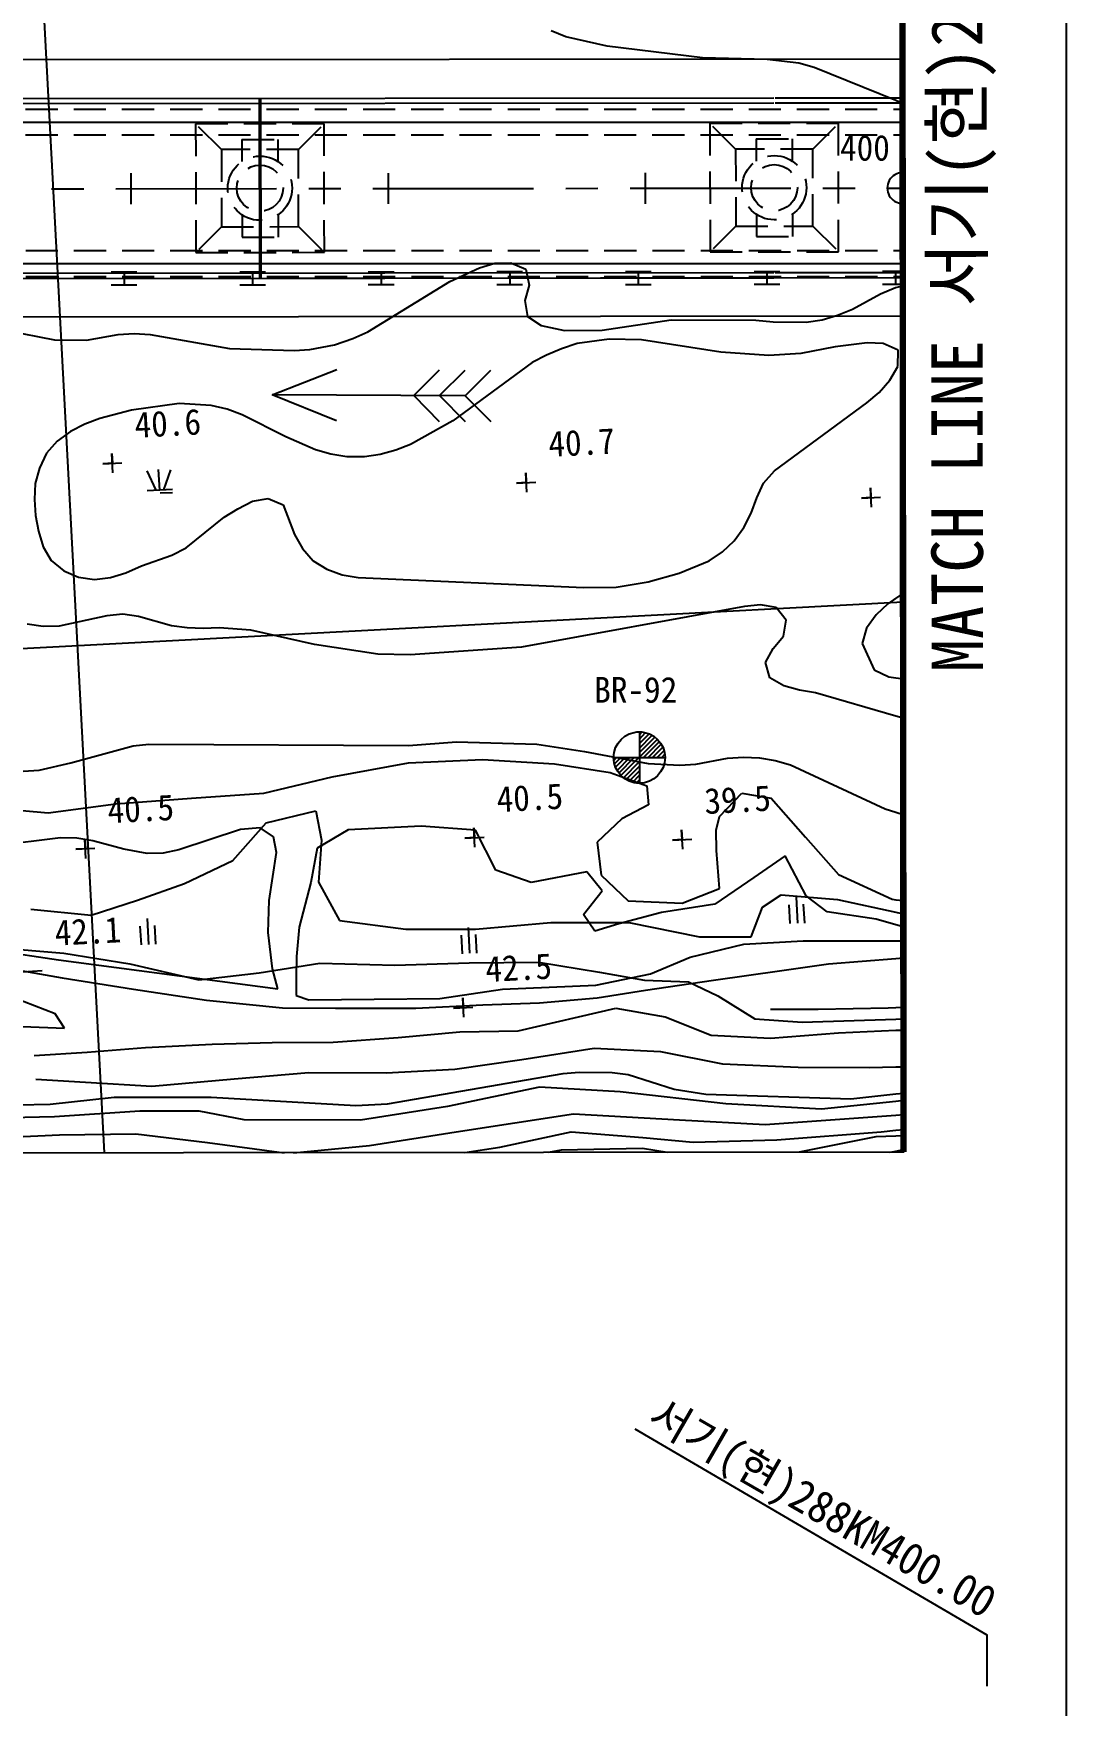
# Model space of a CAD drawing. Header units: millimetres. Extents: x 2406 to 3202, y 1103 to 1810.
# Drawn here: x 3121.5 to 3201.9, y 1363.4 to 1493.4 of the extents above; entities that cross this region are included whole.
import ezdxf
from ezdxf.enums import TextEntityAlignment as Align
from ezdxf.xclip import XClip

# ---------------------------------------------------------------- set-up
doc = ezdxf.new("R2010")
doc.units = ezdxf.units.MM
doc.header["$LTSCALE"] = 10
doc.header["$MEASUREMENT"] = 0
doc.header["$XCLIPFRAME"] = 2
for name, pattern in [('A-CENTR01', [2, 1.25, -0.25, 0.25, -0.25]), ('CENTER', [2, 1.25, -0.25, 0.25, -0.25]), ('DASHED2', [0.375, 0.25, -0.125]), ('HIDDEN', [0.375, 0.25, -0.125])]:
    doc.linetypes.add(name, pattern=pattern)
for name, color, linetype in [('TN-MACL', 6, 'A-CENTR01'), ('TZ-BASE', 253, 'Continuous'), ('TZ-CABL', 4, 'Continuous'), ('TZ-LEAL', 1, 'Continuous'), ('TZ-LEAT', 3, 'Continuous')]:
    doc.layers.add(name, color=color, linetype=linetype)
doc.layers.add('TX-PAPR', color=2, linetype='Continuous', plot=False)
doc.styles.add('GUL', font='GulimChe.ttf')
doc.styles.get("Standard").update_dxf_attribs({"font": 'GulimChe.ttf'})
doc.linetypes.add('ZIGZAG', pattern='A,0.0001,-0.2,[131,ltypeshp.shx,S=0.2,R=0,X=-0.2,Y=0],-0.4,[131,ltypeshp.shx,S=0.2,R=180,X=0.2,Y=0],-0.2', length=0.8001)

# ---------------------------------------------------------------- blocks, each defined once
blk = doc.blocks.new('JD-DXFDH7DHF')
at = {"layer": 'TZ-BASE'}
for p, q in [((626.37, 142.64), (644.96, -207.22)), ((673.8, 12.4, 47.06), (672.65, 12.86, 47.06)), ((677.01, 11.68, 47.06), (673.8, 12.4, 47.06)), ((-0.01, 10.04), (699.99, 10.7)), ((684.43, 10.77, 47.06), (677.01, 11.68, 47.06)), ((689.46, 10.65, 47.06), (684.43, 10.77, 47.06)), ((691.93, 10.35, 47.06), (689.46, 10.65, 47.06)), ((693.12, 10.01, 47.06), (691.93, 10.35, 47.06)), ((699.47, 7.44, 47.06), (693.12, 10.01, 47.06)), ((610.08, 7.59), (689.98, 7.66)), ((610.08, 7.19), (689.98, 7.26)), ((649.96, 7.63), (649.97, -6.37)), ((650.06, 7.63), (650.07, -6.37)), ((690.08, 7.66), (699.99, 7.67)), ((690.08, 7.26), (699.99, 7.27)), ((699.99, 7.23, 39.99), (699.47, 7.44, 39.99)), ((640, -0.61), (640, 1.79)), ((660, -0.59), (660, 1.81)), ((680, -0.58), (680, 1.82)), ((668.29, -5.21, 47.06), (669.53, -5.17, 47.06)), ((669.53, -5.17, 47.06), (670.68, -5.68, 47.06)), ((129.44, -6.85), (700.01, -6.33)), ((610.09, -6.01), (689.99, -5.94)), ((610.09, -6.41), (689.99, -6.34)), ((638.44, -5.89), (640.44, -5.88)), ((639.44, -5.89), (639.44, -6.89)), ((648.44, -5.88), (650.44, -5.88)), ((649.44, -5.88), (649.44, -6.88)), ((658.44, -5.87), (660.44, -5.87)), ((659.44, -5.87), (659.44, -6.87)), ((664.78, -6.63, 47.06), (667.09, -5.57, 47.06)), ((667.09, -5.57, 47.06), (668.29, -5.21, 47.06)), ((668.44, -5.86), (670.44, -5.86)), ((669.44, -5.86), (669.44, -6.86)), ((670.68, -5.68, 47.06), (670.96, -6.92, 47.06)), ((678.44, -5.85), (680.44, -5.85)), ((679.44, -5.85), (679.44, -6.85)), ((688.44, -5.84), (690.44, -5.84)), ((689.44, -5.84), (689.44, -6.84)), ((690.09, -5.94), (700.01, -5.93)), ((698.44, -5.83), (700.01, -5.83)), ((699.44, -5.83), (699.44, -6.83)), ((638.44, -6.89), (640.44, -6.88)), ((648.44, -6.88), (650.44, -6.88)), ((658.4, -10.54, 47.06), (664.78, -6.63, 47.06)), ((658.44, -6.87), (660.44, -6.87)), ((668.44, -6.86), (670.44, -6.86)), ((670.96, -6.92, 47.06), (670.62, -8.11, 47.06)), ((678.44, -6.85), (680.44, -6.85)), ((688.44, -6.84), (690.44, -6.84)), ((696.09, -8.77, 47.06), (698.28, -7.59, 47.06)), ((698.28, -7.59, 47.06), (699.44, -7.1, 47.06)), ((698.44, -6.83), (700.01, -6.83)), ((699.44, -7.1, 47.06), (699.47, -7.09, 47.06)), ((699.47, -7.09, 39.99), (700.01, -6.97, 39.99)), ((670.62, -8.11, 47.06), (670.82, -9.35, 47.06)), ((694.93, -9.25, 47.06), (696.09, -8.77, 47.06)), ((0.01, -9.96), (700.01, -9.3)), ((670.82, -9.35, 47.06), (671.89, -10.05, 47.06)), ((671.89, -10.05, 47.06), (673.7, -10.44, 47.06)), ((676.62, -10.41, 47.06), (681.99, -9.62, 47.06)), ((681.99, -9.62, 47.06), (688.58, -9.63, 47.06)), ((688.58, -9.63, 47.06), (689.94, -9.76, 47.06)), ((689.94, -9.76, 47.06), (692.5, -9.78, 47.06)), ((692.5, -9.78, 47.06), (693.74, -9.62, 47.06)), ((693.74, -9.62, 47.06), (694.93, -9.25, 47.06)), ((630.33, -10.45, 47.06), (634.03, -11.17, 47.06)), ((634.03, -11.17, 47.06), (636.51, -11.19, 47.06)), ((636.51, -11.19, 47.06), (638.98, -10.75, 47.06)), ((638.98, -10.75, 47.06), (640.22, -10.67, 47.06)), ((640.22, -10.67, 47.06), (641.46, -10.76, 47.06)), ((641.46, -10.76, 47.06), (647.63, -11.84, 47.06)), ((653.9, -11.92, 47.06), (655.8, -11.56, 47.06)), ((655.8, -11.56, 47.06), (657.24, -11.07, 47.06)), ((657.24, -11.07, 47.06), (658.4, -10.54, 47.06)), ((674.68, -11.46, 47.06), (673.47, -11.87, 47.06)), ((673.7, -10.44, 47.06), (676.62, -10.41, 47.06)), ((677.16, -11.11, 47.06), (674.68, -11.46, 47.06)), ((679.68, -11.17, 47.06), (677.16, -11.11, 47.06)), ((685.87, -12.12, 47.06), (679.68, -11.17, 47.06)), ((697.24, -11.41, 47.06), (694.76, -11.72, 47.06)), ((698.48, -11.46, 47.06), (697.24, -11.41, 47.06)), ((699.64, -11.96, 47.06), (698.48, -11.46, 47.06)), ((647.63, -11.84, 47.06), (652.66, -11.99, 47.06)), ((652.66, -11.99, 47.06), (653.9, -11.92, 47.06)), ((671.19, -12.93, 47.06), (665.01, -17.47, 47.06)), ((672.31, -12.36, 47.06), (671.19, -12.93, 47.06)), ((673.47, -11.87, 47.06), (672.31, -12.36, 47.06)), ((689.59, -12.39, 47.06), (685.87, -12.12, 47.06)), ((692.07, -12.24, 47.06), (689.59, -12.39, 47.06)), ((694.76, -11.72, 47.06), (692.07, -12.24, 47.06)), ((699.63, -13.24, 47.06), (699.64, -11.96, 47.06)), ((650.97, -15.45), (655.98, -13.48)), ((661.97, -15.5), (663.98, -13.51)), ((663.97, -15.51), (665.98, -13.52)), ((665.97, -15.52), (667.98, -13.53)), ((699, -14.31, 47.06), (699.63, -13.24, 47.06)), ((665.97, -15.52), (650.97, -15.45)), ((655.96, -17.48), (650.97, -15.45)), ((661.97, -15.5), (663.96, -17.51)), ((663.97, -15.51), (665.96, -17.52)), ((665.97, -15.52), (667.96, -17.53)), ((697.21, -16.08, 47.06), (698.17, -15.26, 47.06)), ((698.17, -15.26, 47.06), (699, -14.31, 47.06)), ((640.01, -16.65, 47.06), (637.56, -17.29, 47.06)), ((643.73, -16.13, 47.06), (640.01, -16.65, 47.06)), ((646.21, -16.27, 47.06), (643.73, -16.13, 47.06)), ((647.45, -16.57, 47.06), (646.21, -16.27, 47.06)), ((648.64, -16.99, 47.06), (647.45, -16.57, 47.06)), ((690.03, -21.36, 47.06), (697.21, -16.08, 47.06)), ((636.4, -17.74, 47.06), (635.28, -18.31, 47.06)), ((637.56, -17.29, 47.06), (636.4, -17.74, 47.06)), ((652.02, -18.71, 47.06), (648.64, -16.99, 47.06)), ((665.01, -17.47, 47.06), (661.73, -19.31, 47.06)), ((634.24, -19.05, 47.06), (633.41, -19.99, 47.06)), ((635.28, -18.31, 47.06), (634.24, -19.05, 47.06)), ((654.33, -19.72, 47.06), (652.02, -18.71, 47.06)), ((661.73, -19.31, 47.06), (660.57, -19.76, 47.06)), ((633.41, -19.99, 47.06), (632.87, -21.14, 47.06)), ((637.78, -20.81, 47.7), (639.28, -20.73, 47.7)), ((638.53, -20.77, 47.7), (637.78, -20.81, 47.7)), ((638.57, -21.52, 47.7), (638.49, -20.02, 47.7)), ((638.49, -20.02, 47.7), (638.53, -20.77, 47.7)), ((655.52, -20.06, 47.06), (654.33, -19.72, 47.06)), ((656.76, -20.27, 47.06), (655.52, -20.06, 47.06)), ((658.13, -20.28, 47.06), (656.76, -20.27, 47.06)), ((659.37, -20.08, 47.06), (658.13, -20.28, 47.06)), ((660.57, -19.76, 47.06), (659.37, -20.08, 47.06)), ((632.87, -21.14, 47.06), (632.53, -22.34, 47.06)), ((641.22, -21.36, 47.84), (641.91, -22.86, 47.84)), ((642.23, -22.85, 47.84), (642.12, -21.25, 47.84)), ((642.54, -22.83, 47.84), (643.07, -21.28, 47.84)), ((670.76, -23.01, 47.74), (670.68, -21.52, 47.74)), ((670.68, -21.52, 47.74), (670.72, -22.27, 47.74)), ((689.19, -22.31, 47.06), (690.03, -21.36, 47.06)), ((632.53, -22.34, 47.06), (632.48, -23.58, 47.06)), ((641.23, -22.9, 47.84), (643.22, -22.79, 47.84)), ((642.24, -23.07, 47.84), (643.21, -23.04, 47.84)), ((669.97, -22.31, 47.74), (671.47, -22.23, 47.74)), ((670.72, -22.27, 47.74), (669.97, -22.31, 47.74)), ((688.65, -23.46, 47.06), (689.19, -22.31, 47.06)), ((696.79, -23.48, 46.63), (698.28, -23.4, 46.63)), ((697.57, -24.19, 46.63), (697.5, -22.69, 46.63)), ((697.5, -22.69, 46.63), (697.53, -23.44, 46.63)), ((632.48, -23.58, 47.06), (632.55, -24.82, 47.06)), ((647.22, -24.96, 47.06), (648.3, -24.31, 47.06)), ((648.3, -24.31, 47.06), (649.42, -23.73, 47.06)), ((649.42, -23.73, 47.06), (650.66, -23.5, 47.06)), ((650.66, -23.5, 47.06), (651.82, -24, 47.06)), ((651.82, -24, 47.06), (652.71, -26.32, 47.06)), ((687.64, -25.77, 47.06), (688.23, -24.66, 47.06)), ((688.23, -24.66, 47.06), (688.65, -23.46, 47.06)), ((697.53, -23.44, 46.63), (696.79, -23.48, 46.63)), ((632.55, -24.82, 47.06), (632.79, -26.06, 47.06)), ((644.27, -27.34, 47.06), (647.22, -24.96, 47.06)), ((686.89, -26.8, 47.06), (687.64, -25.77, 47.06)), ((632.79, -26.06, 47.06), (633.16, -27.26, 47.06)), ((633.16, -27.26, 47.06), (633.77, -28.34, 47.06)), ((652.71, -26.32, 47.06), (653.32, -27.4, 47.06)), ((685.98, -27.66, 47.06), (686.89, -26.8, 47.06)), ((633.77, -28.34, 47.06), (634.76, -29.13, 47.06)), ((640.79, -28.76, 47.06), (643.15, -27.91, 47.06)), ((643.15, -27.91, 47.06), (644.27, -27.34, 47.06)), ((653.32, -27.4, 47.06), (654.15, -28.35, 47.06)), ((654.15, -28.35, 47.06), (655.22, -29.02, 47.06)), ((682.62, -29.33, 47.06), (684.94, -28.35, 47.06)), ((684.94, -28.35, 47.06), (685.98, -27.66, 47.06)), ((634.76, -29.13, 47.06), (635.91, -29.64, 47.06)), ((635.91, -29.64, 47.06), (637.15, -29.81, 47.06)), ((637.15, -29.81, 47.06), (638.39, -29.65, 47.06)), ((638.39, -29.65, 47.06), (639.59, -29.29, 47.06)), ((639.59, -29.29, 47.06), (640.79, -28.76, 47.06)), ((655.22, -29.02, 47.06), (656.41, -29.44, 47.06)), ((656.41, -29.44, 47.06), (657.65, -29.66, 47.06)), ((657.65, -29.66, 47.06), (675.21, -30.44, 47.06)), ((680.21, -29.98, 47.06), (682.62, -29.33, 47.06)), ((675.21, -30.44, 47.06), (677.73, -30.41, 47.06)), ((677.73, -30.41, 47.06), (680.21, -29.98, 47.06)), ((700.03, -30.87, 39.99), (698.84, -31.71, 39.99)), ((700.03, -31.57), (257.59, -55.08)), ((639.34, -32.52, 47.06), (638.1, -32.63, 47.06)), ((640.57, -32.69, 47.06), (639.34, -32.52, 47.06)), ((687.7, -31.92, 47.06), (670.36, -35.07, 47.06)), ((688.94, -31.77, 47.06), (687.7, -31.92, 47.06)), ((690.17, -31.98, 47.06), (688.94, -31.77, 47.06)), ((690.95, -32.97, 47.06), (690.17, -31.98, 47.06)), ((698.84, -31.71, 39.99), (697.93, -32.57, 39.99)), ((698.84, -31.71, 47.06), (697.93, -32.57, 47.06)), ((699.47, -31.27, 47.06), (698.84, -31.71, 47.06)), ((633.15, -33.47, 47.06), (631.91, -33.29, 47.06)), ((634.39, -33.43, 47.06), (633.15, -33.47, 47.06)), ((638.1, -32.63, 47.06), (634.39, -33.43, 47.06)), ((643.13, -33.41, 47.06), (640.57, -32.69, 47.06)), ((644.36, -33.58, 47.06), (643.13, -33.41, 47.06)), ((645.6, -33.63, 47.06), (644.36, -33.58, 47.06)), ((646.83, -33.56, 47.06), (645.6, -33.63, 47.06)), ((649.31, -33.74, 47.06), (646.83, -33.56, 47.06)), ((654.25, -34.88, 47.06), (649.31, -33.74, 47.06)), ((690.73, -34.21, 47.06), (690.95, -32.97, 47.06)), ((697.18, -33.6, 39.99), (696.84, -34.8, 39.99)), ((697.18, -33.6, 47.06), (696.84, -34.8, 47.06)), ((697.93, -32.57, 39.99), (697.18, -33.6, 39.99)), ((697.93, -32.57, 47.06), (697.18, -33.6, 47.06)), ((659.19, -35.61, 47.06), (654.25, -34.88, 47.06)), ((670.36, -35.07, 47.06), (661.7, -35.67, 47.06)), ((689.94, -35.19, 47.06), (690.73, -34.21, 47.06)), ((696.84, -34.8, 39.99), (697.78, -36.83, 39.99)), ((696.84, -34.8, 47.06), (697.78, -36.83, 47.06)), ((661.7, -35.67, 47.06), (659.19, -35.61, 47.06)), ((689.32, -36.26, 47.06), (689.94, -35.19, 47.06)), ((689.68, -37.46, 47.06), (689.32, -36.26, 47.06)), ((690.75, -38.08, 47.06), (689.68, -37.46, 47.06)), ((697.78, -36.83, 39.99), (698.93, -37.37, 39.99)), ((697.78, -36.83, 47.06), (698.93, -37.37, 47.06)), ((698.93, -37.37, 39.99), (700.03, -37.53, 39.99)), ((698.93, -37.37, 47.06), (699.47, -37.45, 47.06)), ((691.98, -38.42, 47.06), (690.75, -38.08, 47.06)), ((693.22, -38.64, 47.06), (691.98, -38.42, 47.06)), ((699.47, -40.45, 47.06), (693.22, -38.64, 47.06)), ((700.04, -40.61, 39.99), (699.47, -40.45, 39.99)), ((635.31, -44.08, 47.06), (640.14, -42.75, 47.06)), ((640.14, -42.75, 47.06), (641.38, -42.63, 47.06)), ((641.38, -42.63, 47.06), (661.57, -42.72, 47.06)), ((661.57, -42.72, 47.06), (665.29, -42.45, 47.06)), ((665.29, -42.45, 47.06), (671.55, -42.62, 47.06)), ((671.55, -42.62, 47.06), (675.26, -43.18, 47.06)), ((679.52, -41.66), (679.52, -45.66)), ((679.52, -41.66), (679.52, -45.66)), ((679.52, -41.86), (679.71, -41.67)), ((679.52, -42.22), (680.01, -41.72)), ((679.52, -42.57), (680.28, -41.81)), ((679.52, -42.92), (680.51, -41.93)), ((679.52, -43.28), (680.73, -42.07)), ((679.52, -43.63), (680.92, -42.23)), ((679.84, -43.66), (681.08, -42.42)), ((680.2, -43.66), (681.23, -42.62)), ((680.55, -43.66), (681.35, -42.86)), ((632.83, -44.64, 47.06), (635.31, -44.08, 47.06)), ((655.64, -45.15, 47.06), (661.56, -44.07, 47.06)), ((661.56, -44.07, 47.06), (667.31, -43.82, 47.06)), ((667.31, -43.82, 47.06), (672.93, -44.14, 47.06)), ((672.93, -44.14, 47.06), (677.26, -44.83, 47.06)), ((675.26, -43.18, 47.06), (680.2, -44.12, 47.06)), ((677.52, -43.66), (681.52, -43.66)), ((677.53, -43.86), (677.72, -43.66)), ((677.58, -44.16), (678.07, -43.66)), ((677.67, -44.42), (678.43, -43.66)), ((677.79, -44.66), (678.78, -43.66)), ((677.93, -44.87), (679.13, -43.66)), ((678.09, -45.06), (679.49, -43.66)), ((678.28, -45.23), (679.52, -43.98)), ((680.2, -44.12, 47.06), (682.67, -44.26, 47.06)), ((680.9, -43.66), (681.44, -43.12)), ((681.26, -43.66), (681.5, -43.41)), ((682.67, -44.26, 47.06), (683.91, -44.18, 47.06)), ((683.91, -44.18, 47.06), (686.38, -43.7, 47.06)), ((686.38, -43.7, 47.06), (687.62, -43.63, 47.06)), ((687.62, -43.63, 47.06), (688.86, -43.68, 47.06)), ((688.86, -43.68, 47.06), (690.09, -43.89, 47.06)), ((690.09, -43.89, 47.06), (691.29, -44.23, 47.06)), ((630.36, -44.79, 47.06), (632.83, -44.64, 47.06)), ((650.3, -46.43, 47.06), (655.64, -45.15, 47.06)), ((677.26, -44.83, 47.06), (680.11, -45.85, 47.06)), ((678.49, -45.37), (679.52, -44.34)), ((678.72, -45.49), (679.52, -44.69)), ((678.98, -45.59), (679.52, -45.04)), ((679.27, -45.65), (679.52, -45.4)), ((691.29, -44.23, 47.06), (698.64, -47.66, 47.06)), ((638.81, -47.26, 47.06), (644.68, -46.81, 47.06)), ((644.68, -46.81, 47.06), (650.3, -46.43, 47.06)), ((680.11, -45.85, 47.06), (680.22, -47.33, 47.06)), ((685.75, -48.24, 47.06), (687.5, -46.43, 47.06)), ((687.5, -46.43, 47.06), (689.77, -46.82, 47.06)), ((689.77, -46.82, 47.06), (692.44, -49.85, 47.06)), ((627.81, -47.44, 47.06), (633.55, -47.97, 47.06)), ((633.55, -47.97, 47.06), (638.81, -47.26, 47.06)), ((650.5, -48.75, 48.05), (654.35, -47.82, 48.05)), ((654.35, -47.82, 48.05), (654.79, -50.1, 48.05)), ((680.22, -47.33, 47.06), (678.15, -48.44, 47.06)), ((698.64, -47.66, 47.06), (699.47, -47.91, 47.06)), ((699.47, -47.91, 39.99), (700.04, -48.09, 39.99)), ((648.51, -49.27, 49.06), (643.71, -50.85, 49.06)), ((647.91, -51.67, 48.05), (650.5, -48.75, 48.05)), ((650.03, -49.12, 49.06), (648.51, -49.27, 49.06)), ((651.06, -49.82, 49.06), (650.03, -49.12, 49.06)), ((656.87, -49.28, 48.06), (654.47, -50.71, 48.06)), ((662.56, -48.99, 48.06), (656.87, -49.28, 48.06)), ((666.77, -49.31, 48.06), (662.56, -48.99, 48.06)), ((666.73, -50.64, 47.54), (666.65, -49.14, 47.54)), ((666.65, -49.14, 47.54), (666.69, -49.89, 47.54)), ((668.36, -52.41, 48.06), (666.77, -49.31, 48.06)), ((678.15, -48.44, 47.06), (676.24, -50.24, 47.06)), ((682.89, -50.79, 46.52), (682.81, -49.29, 46.52)), ((682.81, -49.29, 46.52), (682.85, -50.04, 46.52)), ((685.5, -49.31, 47.06), (685.75, -48.24, 47.06)), ((685.53, -50.88, 47.06), (685.5, -49.31, 47.06)), ((634.49, -49.92, 49.06), (626.61, -50.86, 49.06)), ((635.76, -49.93, 49.06), (634.49, -49.92, 49.06)), ((635.68, -50.8, 47.54), (637.18, -50.72, 47.54)), ((637, -50.15, 49.06), (635.76, -49.93, 49.06)), ((636.47, -51.51, 47.54), (636.39, -50.01, 47.54)), ((636.39, -50.01, 47.54), (636.43, -50.76, 47.54)), ((639.43, -50.78, 49.06), (637, -50.15, 49.06)), ((651.3, -51.06, 49.06), (651.06, -49.82, 49.06)), ((654.47, -50.71, 48.06), (653.96, -53.39, 48.06)), ((654.79, -50.1, 48.05), (654.56, -53.36, 48.05)), ((665.94, -49.93, 47.54), (667.44, -49.85, 47.54)), ((666.69, -49.89, 47.54), (665.94, -49.93, 47.54)), ((676.24, -50.24, 47.06), (676.55, -52.81, 47.06)), ((682.1, -50.08, 46.52), (683.6, -50, 46.52)), ((682.85, -50.04, 46.52), (682.1, -50.08, 46.52)), ((692.44, -49.85, 47.06), (695.02, -52.77, 47.06)), ((636.43, -50.76, 47.54), (635.68, -50.8, 47.54)), ((641.24, -51.12, 49.06), (639.43, -50.78, 49.06)), ((642.48, -51.09, 49.06), (641.24, -51.12, 49.06)), ((643.71, -50.85, 49.06), (642.48, -51.09, 49.06)), ((644.14, -53.46, 48.05), (647.91, -51.67, 48.05)), ((650.74, -54.77, 49.06), (651.3, -51.06, 49.06)), ((685.76, -53.86, 47.06), (685.53, -50.88, 47.06)), ((690.87, -51.32, 48.06), (688.43, -52.99, 48.06)), ((692.5, -54.42, 48.06), (690.87, -51.32, 48.06)), ((671.11, -53.38, 48.06), (668.36, -52.41, 48.06)), ((675.44, -52.54, 48.06), (671.11, -53.38, 48.06)), ((676.63, -54.03, 48.06), (675.44, -52.54, 48.06)), ((676.55, -52.81, 47.06), (678.64, -54.81, 47.06)), ((688.43, -52.99, 48.06), (685.4, -55.08, 48.06)), ((695.02, -52.77, 47.06), (699.19, -54.69, 47.06)), ((640.49, -54.76, 48.05), (644.14, -53.46, 48.05)), ((653.96, -53.39, 48.06), (653.07, -56.85, 48.06)), ((654.56, -53.36, 48.05), (656.19, -56.35, 48.05)), ((675.18, -55.88, 48.06), (676.63, -54.03, 48.06)), ((682.86, -55, 47.06), (685.76, -53.86, 47.06)), ((689.1, -55.29, 48.05), (690.55, -54.35, 48.05)), ((690.55, -54.35, 48.05), (694.93, -54.71, 48.05)), ((691.71, -54.53, 48.85), (691.81, -56.54, 48.85)), ((694.14, -55.67, 48.06), (692.5, -54.42, 48.06)), ((632.18, -55.45, 48.05), (636.89, -55.93, 48.05)), ((636.89, -55.93, 48.05), (640.49, -54.76, 48.05)), ((650.64, -57.28, 49.06), (650.74, -54.77, 49.06)), ((676.07, -57.16, 48.06), (675.18, -55.88, 48.06)), ((681.24, -55.71, 48.06), (677.93, -56.59, 48.06)), ((678.64, -54.81, 47.06), (682.86, -55, 47.06)), ((685.4, -55.08, 48.06), (681.24, -55.71, 48.06)), ((688.21, -57.6, 48.05), (689.1, -55.29, 48.05)), ((691.15, -55.13, 48.85), (691.23, -56.57, 48.85)), ((692.38, -56.54, 48.85), (692.3, -55.07, 48.85)), ((697.93, -56.23, 48.06), (694.14, -55.67, 48.06)), ((694.93, -54.71, 48.05), (699.47, -55.69, 48.05)), ((699.19, -54.69, 47.06), (699.47, -54.73, 47.06)), ((699.47, -54.73, 40), (700.05, -54.79, 40)), ((699.47, -55.69, 40.99), (700.05, -55.82, 40.99)), ((616.51, -56.77, 49.06), (634.34, -59.4, 49.06)), ((640.68, -56.78, 48.87), (640.76, -58.23, 48.87)), ((641.24, -56.19, 48.87), (641.34, -58.2, 48.87)), ((641.91, -58.19, 48.87), (641.83, -56.72, 48.87)), ((653.07, -56.85, 48.06), (652.85, -59.15, 48.06)), ((656.19, -56.35, 48.05), (661.35, -57, 48.05)), ((661.35, -57, 48.05), (666.77, -57, 48.05)), ((666.21, -56.88, 48.89), (666.32, -58.89, 48.89)), ((666.77, -57, 48.05), (672.64, -56.5, 48.05)), ((672.64, -56.5, 48.05), (678.71, -56.5, 48.05)), ((677.93, -56.59, 48.06), (676.07, -57.16, 48.06)), ((678.71, -56.5, 48.05), (684.2, -57.61, 48.05)), ((699.47, -56.67, 48.06), (697.93, -56.23, 48.06)), ((700.05, -56.84, 41), (699.47, -56.67, 41)), ((628.53, -58.36, 49.07), (634.76, -58.89, 49.07)), ((650.99, -60.09, 49.06), (650.64, -57.28, 49.06)), ((665.66, -57.48, 48.89), (665.73, -58.92, 48.89)), ((666.89, -58.89, 48.89), (666.81, -57.42, 48.89)), ((683.48, -59.19, 48.06), (687.65, -58.18, 48.06)), ((684.2, -57.61, 48.05), (688.21, -57.6, 48.05)), ((687.65, -58.18, 48.06), (692.27, -57.92, 48.06)), ((692.27, -57.92, 48.06), (696.81, -57.91, 48.06)), ((696.81, -57.91, 48.06), (699.47, -57.93, 48.06)), ((699.47, -57.93, 41), (700.05, -57.93, 41)), ((699.47, -57.93, 41), (700.05, -57.93, 41)), ((628.65, -59.74, 48.87), (634.62, -60.81, 48.87)), ((634.34, -59.4, 49.06), (651.39, -61.66, 49.06)), ((634.76, -58.89, 49.07), (639.88, -59.71, 49.07)), ((639.88, -59.71, 49.07), (645.25, -60.95, 49.07)), ((649.96, -60.4, 49.07), (654.68, -59.65, 49.07)), ((652.85, -59.15, 48.06), (652.84, -60.64, 48.06)), ((654.68, -59.65, 49.07), (660.51, -59.81, 49.07)), ((660.51, -59.81, 49.07), (666.29, -59.64, 49.07)), ((666.29, -59.64, 49.07), (671.67, -59.59, 49.07)), ((671.67, -59.59, 49.07), (676.42, -60.37, 49.07)), ((680.38, -60.48, 48.06), (683.48, -59.19, 48.06)), ((690.61, -60.22, 48.87), (694.24, -59.71, 48.87)), ((694.24, -59.71, 48.87), (699.47, -59.29, 48.87)), ((699.47, -59.29, 41.8), (700.05, -59.25, 41.8)), ((631.57, -60.32, 49.17), (633.06, -60.24, 49.17)), ((634.62, -60.81, 48.87), (640.18, -61.67, 48.87)), ((645.25, -60.95, 49.07), (649.96, -60.4, 49.07)), ((651.39, -61.66, 49.06), (650.99, -60.09, 49.06)), ((652.84, -60.64, 48.06), (652.83, -62.16, 48.06)), ((676.13, -61.36, 48.06), (680.38, -60.48, 48.06)), ((676.42, -60.37, 49.07), (679.92, -60.97, 49.07)), ((679.92, -60.97, 49.07), (683.35, -61.12, 49.07)), ((680, -61.76, 48.87), (685.28, -60.97, 48.87)), ((683.35, -61.12, 49.07), (685.62, -62.21, 49.07)), ((685.28, -60.97, 48.87), (690.61, -60.22, 48.87)), ((634.07, -63.6, 49.07), (630.07, -62.04, 49.07)), ((640.18, -61.67, 48.87), (645.86, -62.53, 48.87)), ((652.83, -62.16, 48.06), (653.82, -62.5, 48.06)), ((658.89, -62.45, 48.06), (664, -62.4, 48.06)), ((664, -62.4, 48.06), (668.87, -61.69, 48.06)), ((665.86, -63.86, 49.56), (665.78, -62.36, 49.56)), ((665.78, -62.36, 49.56), (665.82, -63.11, 49.56)), ((668.87, -61.69, 48.06), (676.13, -61.36, 48.06)), ((671.75, -62.74, 48.87), (676.25, -62.35, 48.87)), ((676.25, -62.35, 48.87), (680, -61.76, 48.87)), ((685.62, -62.21, 49.07), (688.51, -63.99, 49.07)), ((634.81, -64.72, 49.07), (634.07, -63.6, 49.07)), ((645.86, -62.53, 48.87), (651.76, -63.14, 48.87)), ((651.76, -63.14, 48.87), (655.88, -63.17, 48.87)), ((653.82, -62.5, 48.06), (658.89, -62.45, 48.06)), ((655.88, -63.17, 48.87), (662.14, -63.17, 48.87)), ((662.14, -63.17, 48.87), (667.34, -62.91, 48.87)), ((665.07, -63.15, 49.56), (666.57, -63.07, 49.56)), ((665.82, -63.11, 49.56), (665.07, -63.15, 49.56)), ((667.34, -62.91, 48.87), (671.75, -62.74, 48.87)), ((670.1, -64.92, 50.06), (677.68, -63.15, 50.06)), ((677.68, -63.15, 50.06), (681.52, -63.83, 50.06)), ((693.43, -63.25, 49.11), (689.72, -63.27, 49.11)), ((698.87, -63.16, 49.11), (693.43, -63.25, 49.11)), ((699.47, -63.13, 49.11), (698.87, -63.16, 49.11)), ((700.06, -63.1, 42.05), (699.47, -63.13, 42.05)), ((631.54, -64.58, 49.07), (634.81, -64.72, 49.07)), ((660.76, -65.43, 50.06), (665.56, -65.01, 50.06)), ((665.56, -65.01, 50.06), (670.1, -64.92, 50.06)), ((681.52, -63.83, 50.06), (685.1, -65.26, 50.06)), ((688.51, -63.99, 49.07), (692.18, -64.24, 49.07)), ((692.18, -64.24, 49.07), (699.47, -64.01, 49.07)), ((695.02, -65.08, 50.06), (699.47, -64.88, 50.06)), ((699.47, -64.01, 42), (700.06, -63.99, 42)), ((699.47, -64.88, 42.99), (699.74, -64.87, 42.99)), ((699.74, -64.87, 42.99), (700.06, -64.87, 42.99)), ((636.57, -66.59, 50.06), (641.12, -66.21, 50.06)), ((641.12, -66.21, 50.06), (646.29, -65.96, 50.06)), ((646.29, -65.96, 50.06), (650.96, -65.82, 50.06)), ((650.96, -65.82, 50.06), (655.71, -65.81, 50.06)), ((655.71, -65.81, 50.06), (660.76, -65.43, 50.06)), ((670.38, -67.15, 50.08), (676, -66.28, 50.08)), ((676, -66.28, 50.08), (681.17, -66.52, 50.08)), ((685.1, -65.26, 50.06), (689.73, -65.5, 50.06)), ((689.73, -65.5, 50.06), (695.02, -65.08, 50.06)), ((632.44, -66.85, 50.06), (636.57, -66.59, 50.06)), ((665.16, -67.9, 50.08), (670.38, -67.15, 50.08)), ((681.17, -66.52, 50.08), (686, -67.5, 50.08)), ((686, -67.5, 50.08), (691.87, -67.75, 50.08)), ((632.59, -68.67, 50.08), (636.43, -68.91, 50.08)), ((636.43, -68.91, 50.08), (641.6, -69.23, 50.08)), ((641.6, -69.23, 50.08), (648.01, -68.65, 50.08)), ((648.01, -68.65, 50.08), (653.8, -68.15, 50.08)), ((653.8, -68.15, 50.08), (659.83, -68.19, 50.08)), ((659.83, -68.19, 50.08), (665.16, -67.9, 50.08)), ((659.94, -70.59, 52.06), (673.59, -68.25, 52.06)), ((673.59, -68.25, 52.06), (674.83, -68.13, 52.06)), ((674.83, -68.13, 52.06), (677.4, -68.15, 52.06)), ((677.4, -68.15, 52.06), (678.64, -68.32, 52.06)), ((678.64, -68.32, 52.06), (682.22, -69.46, 52.06)), ((691.87, -67.75, 50.08), (697.4, -67.78, 50.08)), ((697.4, -67.78, 50.08), (699.47, -67.72, 50.08)), ((699.47, -67.72, 43.01), (700.06, -67.71, 43.01)), ((633.69, -70.62, 52.06), (638.66, -70.08, 52.06)), ((638.66, -70.08, 52.06), (646.22, -70.09, 52.06)), ((646.22, -70.09, 52.06), (657.46, -70.74, 52.06)), ((671.76, -69.3, 50.04), (664.59, -70.82, 50.04)), ((678.04, -69.66, 50.04), (671.76, -69.3, 50.04)), ((686.25, -70.6, 50.04), (678.04, -69.66, 50.04)), ((682.22, -69.46, 52.06), (684.7, -69.85, 52.06)), ((684.7, -69.85, 52.06), (695.98, -70.21, 52.06)), ((695.98, -70.21, 52.06), (699.47, -69.83, 52.06)), ((699.47, -69.83, 44.99), (700.06, -69.77, 44.99)), ((631.17, -70.69, 52.06), (633.69, -70.62, 52.06)), ((640.68, -71.17, 50.04), (634.04, -71.61, 50.04)), ((645.29, -71.17, 50.04), (640.68, -71.17, 50.04)), ((648.79, -71.85, 50.04), (645.29, -71.17, 50.04)), ((657.46, -70.74, 52.06), (659.94, -70.59, 52.06)), ((664.59, -70.82, 50.04), (657.84, -71.88, 50.04)), ((665.27, -72.78, 50.04), (674.4, -71.37, 50.04)), ((674.4, -71.37, 50.04), (682.64, -71.84, 50.04)), ((693.7, -71.02, 50.04), (686.25, -70.6, 50.04)), ((689.31, -72.22, 50.04), (699.47, -71.48, 50.04)), ((699.47, -70.42, 50.04), (693.7, -71.02, 50.04)), ((700.06, -70.35, 42.97), (699.47, -70.42, 42.97)), ((699.47, -71.48, 42.97), (700.07, -71.43, 42.97)), ((634.04, -71.61, 50.04), (630.55, -71.69, 50.04)), ((657.84, -71.88, 50.04), (648.79, -71.85, 50.04)), ((658.52, -73.84, 50.04), (665.27, -72.78, 50.04)), ((668.66, -73.96, 50.04), (674.22, -72.77, 50.04)), ((674.22, -72.77, 50.04), (679.8, -73.23, 50.04)), ((682.64, -71.84, 50.04), (689.31, -72.22, 50.04)), ((690.22, -73.4, 50.04), (698.33, -72.77, 50.04)), ((698.33, -72.77, 50.04), (699.47, -72.66, 50.04)), ((699.47, -72.66, 42.97), (700.07, -72.6, 42.97)), ((630.47, -73.19, 50.04), (634.41, -73, 50.04)), ((634.41, -73, 50.04), (640.35, -72.93, 50.04)), ((640.35, -72.93, 50.04), (645.94, -73.61, 50.04)), ((645.94, -73.61, 50.04), (652.19, -74.44, 50.04)), ((652.19, -74.44, 50.04), (658.52, -73.84, 50.04)), ((657.79, -75.68, 50.04), (668.66, -73.96, 50.04)), ((679.76, -74.08, 50.04), (673.45, -74.2, 50.04)), ((684.83, -74.85, 50.04), (679.76, -74.08, 50.04)), ((679.8, -73.23, 50.04), (683.71, -73.58, 50.04)), ((683.71, -73.58, 50.04), (690.22, -73.4, 50.04)), ((697.91, -73.18, 50.04), (690.35, -74.68, 50.04)), ((699.47, -73.11, 50.04), (697.91, -73.18, 50.04)), ((700.07, -73.09, 42.97), (699.47, -73.11, 42.97)), ((673.45, -74.2, 50.04), (665.5, -75.67, 50.04)), ((696.45, -74.85, 57.06), (699.47, -74.27, 57.06)), ((699.47, -74.27, 49.99), (700.07, -74.16, 49.99))]:
    blk.add_line(p, q, dxfattribs=at)
at = {"layer": 'TZ-BASE', "linetype": 'DASHED2'}
for p, q in [((655.01, 5.64), (645.01, 5.63)), ((647.01, 3.63), (645.01, 5.63)), ((645.01, 5.63), (645.02, -4.37)), ((653.01, 3.64), (655.01, 5.64)), ((655.02, -4.36), (655.01, 5.64)), ((687.01, 3.67), (685.01, 5.67)), ((695.01, 5.67), (685.01, 5.67)), ((685.01, 5.67), (685.02, -4.33)), ((693.01, 3.67), (695.01, 5.67)), ((695.02, -4.32), (695.01, 5.67)), ((648.61, 4.43), (651.41, 4.43)), ((648.61, 4.43), (648.61, 2.7)), ((651.41, 4.43), (651.41, 2.71)), ((688.61, 4.47), (688.61, 2.74)), ((688.61, 4.47), (691.41, 4.47)), ((691.41, 4.47), (691.41, 2.74)), ((653.01, 3.64), (647.01, 3.63)), ((647.01, 3.63), (647.02, -2.37)), ((653.02, -2.36), (653.01, 3.64)), ((693.01, 3.67), (687.01, 3.67)), ((687.01, 3.67), (687.02, -2.33)), ((693.02, -2.33), (693.01, 3.67)), ((647.02, -2.37), (645.02, -4.37)), ((647.02, -2.37), (653.02, -2.36)), ((648.62, -1.44), (648.62, -3.17)), ((651.42, -1.44), (651.42, -3.17)), ((653.02, -2.36), (655.02, -4.36)), ((687.02, -2.33), (685.02, -4.33)), ((687.02, -2.33), (693.02, -2.33)), ((688.62, -1.4), (688.62, -3.13)), ((691.42, -1.4), (691.42, -3.13)), ((693.02, -2.33), (695.02, -4.32)), ((648.62, -3.17), (651.42, -3.17)), ((688.62, -3.13), (691.42, -3.13)), ((645.02, -4.37), (655.02, -4.36)), ((685.02, -4.33), (695.02, -4.32))]:
    blk.add_line(p, q, dxfattribs=at)
at = {"layer": 'TZ-BASE', "linetype": 'CENTER'}
blk.add_lwpolyline([(0, 0), (101.2, 0.09), (301.8, 0.28), (498.8, 0.46), (700, 0.64)], dxfattribs=at)
at = {"layer": 'TZ-BASE', "linetype": 'DASHED2'}
for centre, radius in [((650.01, 0.63), 2.5), ((690.01, 0.67), 2.5), ((650.01, 0.63), 1.8), ((690.01, 0.67), 1.8)]:
    blk.add_circle(centre, radius, dxfattribs=at)
at = {"layer": 'TZ-BASE'}
blk.add_circle((679.52, -43.66), 2, dxfattribs=at)
for start, end in [(90.0527, 270.0527), (270.0527, 90.0527)]:
    blk.add_arc((700, 0.64), 1.2, start, end, dxfattribs=at)
at = {"layer": 'TZ-BASE', "style": 'GUL'}
for s, rotation, p in [('400', 0.0527, (695.13, 2.77)), ('40.6', 3.042, (640.31, -18.79, 47.08)), ('40.7', 3.042, (672.5, -20.28, 47.08)), ('BR-92', 0.0012, (676.01, -39.39)), ('40.5', 3.042, (638.21, -48.78, 47.08)), ('40.5', 3.042, (668.47, -47.91, 47.08)), ('39.5', 3.042, (684.63, -48.06, 47.08)), ('42.1', 3.042, (634.1, -58.3, 47.08)), ('42.5', 3.042, (667.6, -61.13, 47.08))]:
    blk.add_text(s, height=2, rotation=rotation, dxfattribs=at).set_placement(p)

msp = doc.modelspace()

# ---------------------------------------------------------------- linework, layer by layer
at = {"layer": 'TN-MACL', "const_width": 0.5}
msp.add_lwpolyline([(3189.07, 1556.42), (3189.21, 1406.42)], dxfattribs=at)
at = {"layer": 'TX-PAPR'}
for points in [[(2405.89, 1103.05), (3201.89, 1103.05), (3201.89, 1619.05), (2405.89, 1619.05)], [(2489.07, 1555.78), (3189.07, 1556.42), (3189.21, 1406.42), (2489.21, 1405.78)]]:
    msp.add_lwpolyline(points, close=True, dxfattribs=at)
at = {"layer": 'TZ-CABL', "linetype": 'HIDDEN'}
for points in [[(2790.92, 1487.55), (3189.13, 1487.55)], [(2790.92, 1485.55), (3189.13, 1485.55)], [(2791.17, 1486.55), (3189.13, 1486.55)], [(2790.93, 1476.55), (3189.14, 1476.55)], [(2791.18, 1475.55), (3189.14, 1475.55)], [(2790.93, 1474.55), (3189.14, 1474.55)]]:
    msp.add_lwpolyline(points, dxfattribs=at)
at = {"layer": 'TZ-CABL', "linetype": 'ZIGZAG', "ltscale": 0.5}
for points in [[(2791.17, 1486.55), (3189.13, 1486.55)], [(2791.18, 1475.55), (3189.14, 1475.55)]]:
    msp.add_lwpolyline(points, dxfattribs=at)
at = {"layer": 'TZ-LEAL'}
msp.add_lwpolyline([(3168.3, 1384.9), (3195.68, 1368.87), (3195.68, 1364.87)], dxfattribs=at)

# ---------------------------------------------------------------- block references
at = {"layer": 'TZ-BASE'}
ref = msp.add_blockref('JD-DXFDH7DHF', (2489.14, 1480.78), dxfattribs=at)
XClip(ref).set_block_clipping_path([(-0.0689262289, 74.9999682976), (699.9307781337, 75.6432797985), (700.0686305916, -74.3566568571), (0.068926229, -74.9999683274)])

# ---------------------------------------------------------------- texts
at = {"layer": 'TN-MACL'}
msp.add_text('MATCH LINE 서기(현)288km400.00', height=4, rotation=90.0527, dxfattribs=at).set_placement((3195.39, 1443.75))
at = {"layer": 'TZ-LEAT'}
msp.add_text('서기(현)288KM400.00', height=2.5, rotation=330, dxfattribs=at).set_placement((3182.29, 1377.7), align=Align.CENTER)

doc.saveas('drawing.dxf')
